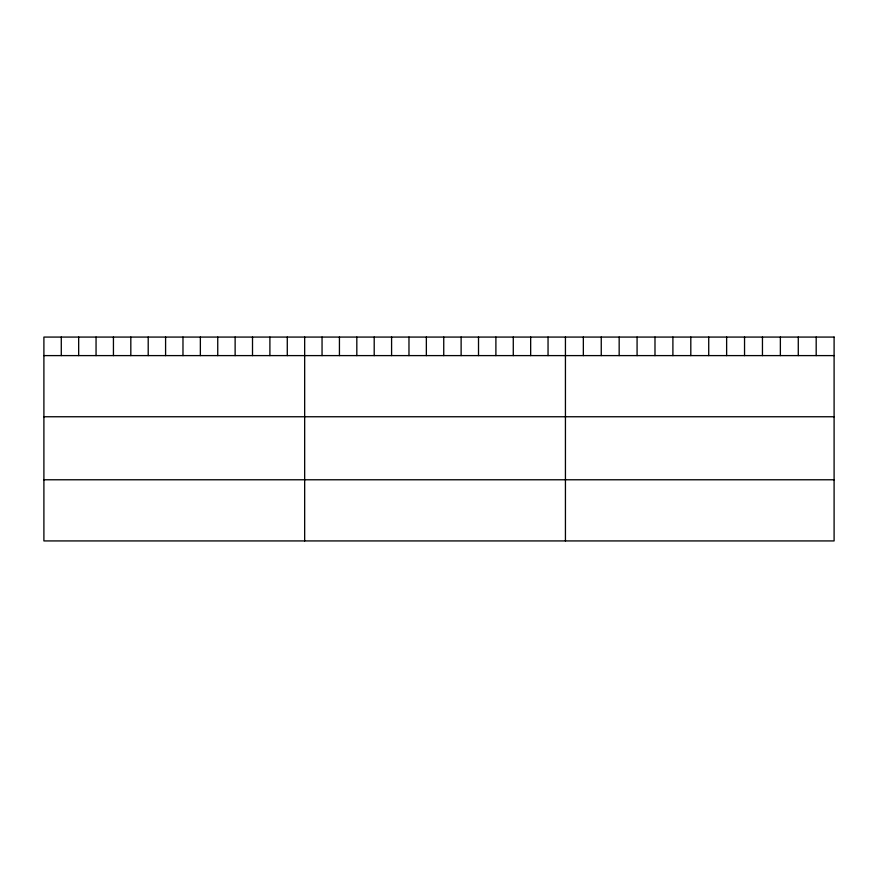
<?xml version="1.0" encoding="UTF-8"?>
<svg xmlns="http://www.w3.org/2000/svg" width="878" height="878" viewBox="0 0 878 878"><rect width="100%" height="100%" fill="white"/><g stroke="black" fill="none" stroke-linecap="round" stroke-linejoin="round"><path stroke-width="1.32" d="M43.9 355.601L834.1 355.601M43.9 416.754L834.1 416.754M43.9 479.772L834.1 479.772M816.189 337.075L816.189 355.601M798.278 337.075L798.278 355.601M780.366 337.075L780.366 355.601M762.455 337.075L762.455 355.601M744.544 337.075L744.544 355.601M726.633 337.075L726.633 355.601M708.722 337.075L708.722 355.601M690.81 337.075L690.81 355.601M672.899 337.075L672.899 355.601M654.988 337.075L654.988 355.601M637.077 337.075L637.077 355.601M619.166 337.075L619.166 355.601M601.254 337.075L601.254 355.601M583.343 337.075L583.343 355.601M565.432 337.075L565.432 540.925M548.048 337.075L548.048 355.601M530.663 337.075L530.663 355.601M513.279 337.075L513.279 355.601M495.894 337.075L495.894 355.601M478.51 337.075L478.51 355.601M461.126 337.075L461.126 355.601M443.741 337.075L443.741 355.601M426.357 337.075L426.357 355.601M408.972 337.075L408.972 355.601M391.588 337.075L391.588 355.601M374.204 337.075L374.204 355.601M356.819 337.075L356.819 355.601M339.435 337.075L339.435 355.601M322.05 337.075L322.05 355.601M304.666 337.075L304.666 540.925M287.282 337.075L287.282 355.601M269.897 337.075L269.897 355.601M252.513 337.075L252.513 355.601M235.128 337.075L235.128 355.601M217.744 337.075L217.744 355.601M200.36 337.075L200.36 355.601M182.975 337.075L182.975 355.601M165.591 337.075L165.591 355.601M148.206 337.075L148.206 355.601M130.822 337.075L130.822 355.601M113.438 337.075L113.438 355.601M96.053 337.075L96.053 355.601M78.669 337.075L78.669 355.601M61.284 337.075L61.284 355.601M834.1 337.075L43.9 337.075L43.9 540.925L834.1 540.925L834.1 337.075"/></g></svg>
